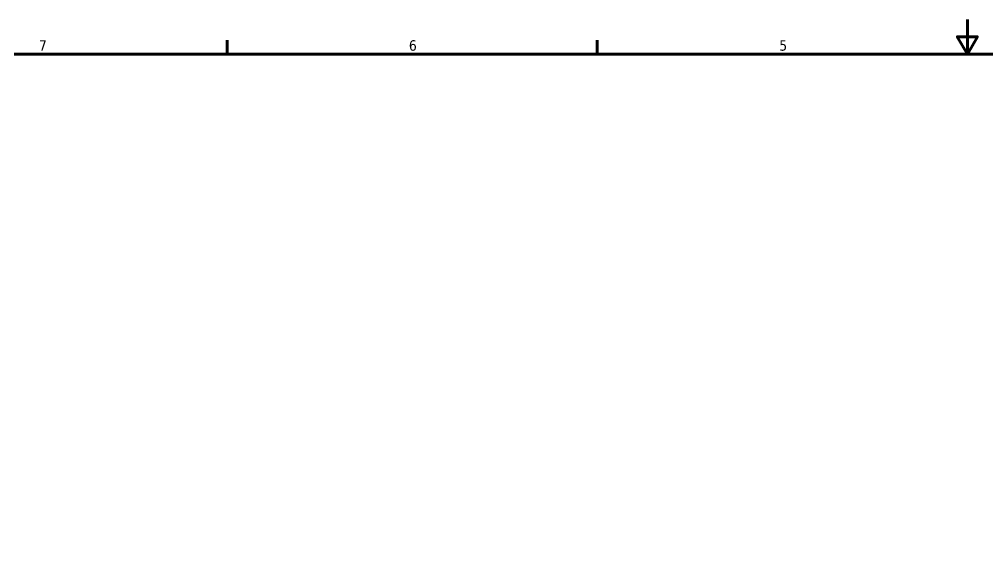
# Model space of a CAD drawing. Header units: millimetres. Extents: x -18 to 861, y -85 to 544.
# Drawn here: x 155.3 to 437.7, y 390.2 to 543.6 of the extents above; entities that cross this region are included whole.
import ezdxf

# ---------------------------------------------------------------- set-up
doc = ezdxf.new("R2010")
doc.units = ezdxf.units.MM
doc.layers.add('Border (ANSI)', color=7, linetype='Continuous', lineweight=70)
doc.styles.add('Note Text (ANSI)', font='tahoma.ttf')

# ---------------------------------------------------------------- blocks, each defined once
blk = doc.blocks.new('Borders Default Border')
at = {"layer": 'Border (ANSI)'}
for p, q in [((215.9, 533.4), (215.9, 537.46)), ((323.85, 533.4), (323.85, 537.46))]:
    blk.add_line(p, q, dxfattribs=at)
at = {"layer": 'Border (ANSI)', "flags": 128}
for points in [[(431.8, 543.56), (431.8, 533.4), (428.87, 538.48), (434.73, 538.48), (431.8, 533.4)], [(12.7, 25.4), (12.7, 533.4), (850.9, 533.4), (850.9, 25.4), (12.7, 25.4)]]:
    blk.add_lwpolyline(points, dxfattribs=at)
at = {"layer": 'Border (ANSI)', "char_height": 3.05, "attachment_point": 7, "style": 'Note Text (ANSI)'}
for s, insert in [('7', (160.98, 534.42)), ('6', (268.9, 534.35)), ('5', (376.93, 534.35))]:
    blk.add_mtext(s, dxfattribs=dict(at, insert=insert))

msp = doc.modelspace()

# ---------------------------------------------------------------- block references
msp.add_blockref('Borders Default Border', (0, 0))

doc.saveas('drawing.dxf')
